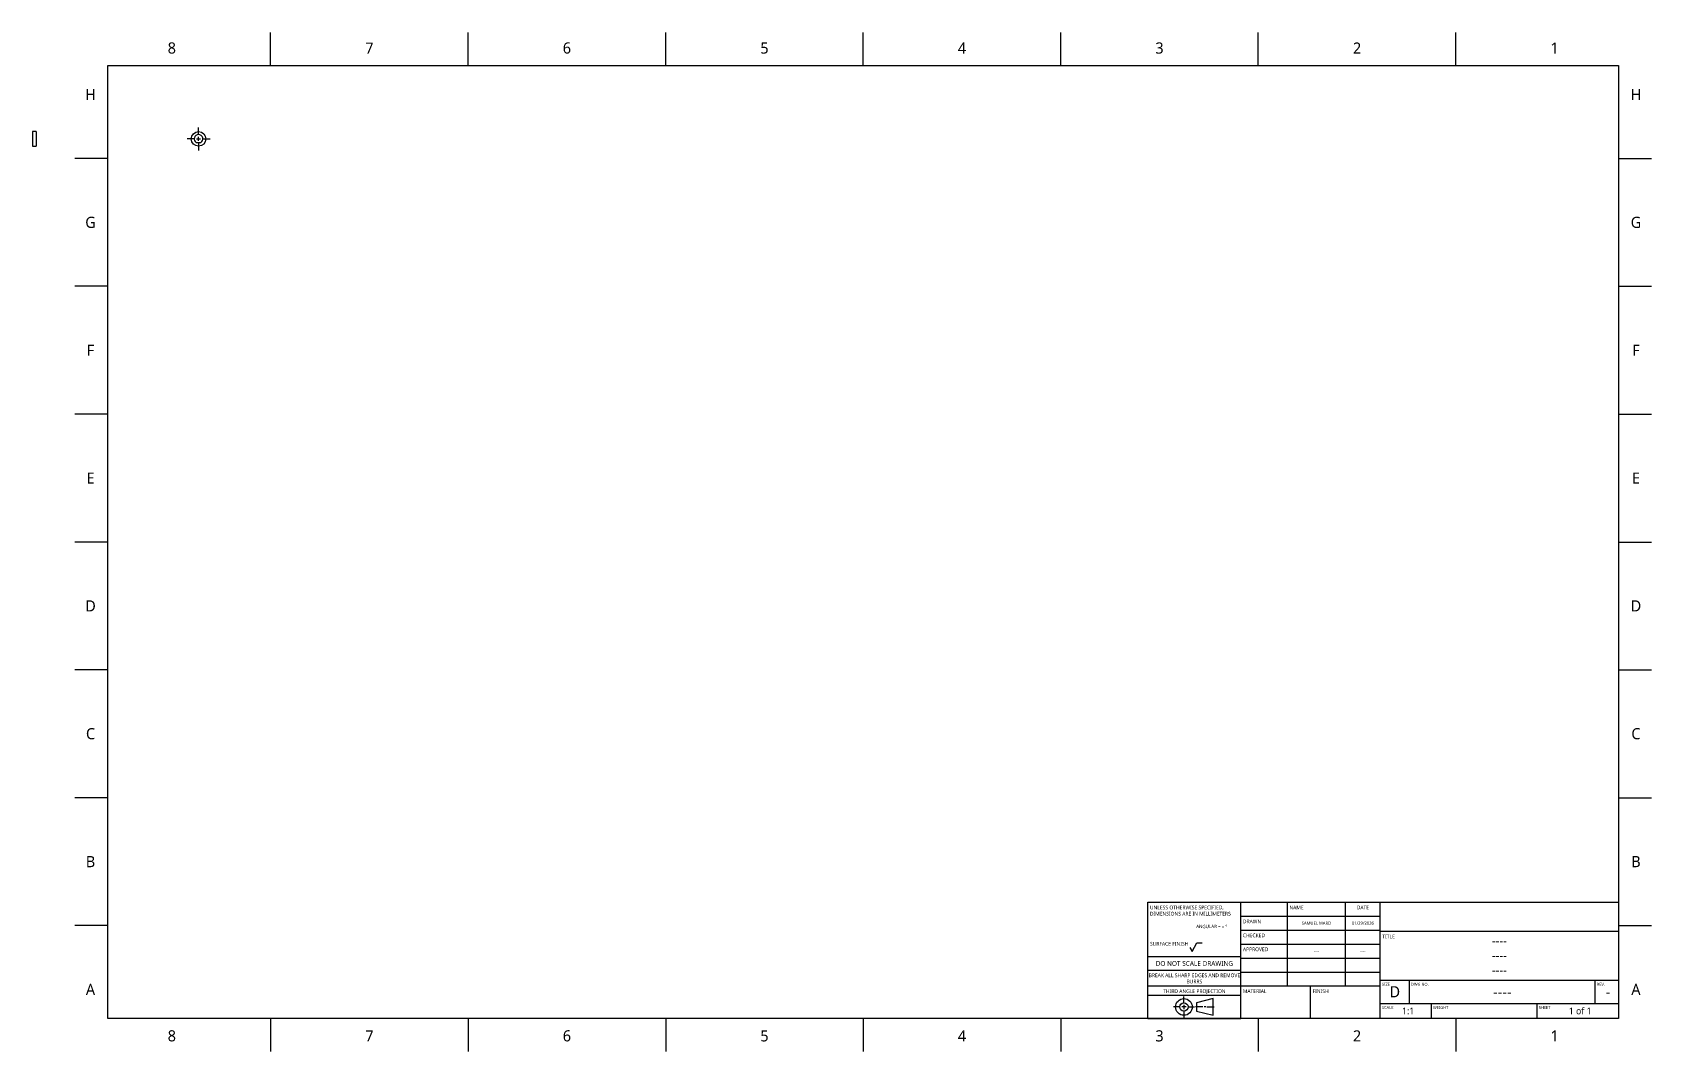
# Model space of a CAD drawing. Extents: x 0.8 to 35.7, y 0 to 22.
import ezdxf

# ---------------------------------------------------------------- set-up
doc = ezdxf.new("R2010")
doc.units = 0
doc.header["$LTSCALE"] = 0.5
doc.header["$MEASUREMENT"] = 0
doc.linetypes.add('CENTER', pattern=[0.72, 0.45, -0.09, 0.09, -0.09])
for name, color, linetype in [('BORDER_FRAME', 7, 'CONTINUOUS'), ('BORDER_ZONES', 7, 'CONTINUOUS'), ('CENTERMARKS', 7, 'CONTINUOUS'), ('TITLE_BLOCK', 7, 'CONTINUOUS'), ('VISIBLE', 7, 'CONTINUOUS')]:
    doc.layers.add(name, color=color, linetype=linetype)
doc.styles.add('ONSHAPE-STANDARD', font='NotoSans-Regular.ttf')
doc.styles.add('ONSHAPE-STANDARD-FIELDS', font='')
doc.styles.get('ONSHAPE-STANDARD-FIELDS').set_extended_font_data('Noto Sans')

msp = doc.modelspace()

# ---------------------------------------------------------------- linework, layer by layer
at = {"layer": 'BORDER_FRAME'}
for p, q in [((2.466, 0.75), (2.466, 21.25)), ((2.466, 21.25), (34.966, 21.25)), ((34.966, 21.25), (34.966, 0.75)), ((34.966, 0.75), (2.466, 0.75))]:
    msp.add_line(p, q, dxfattribs=at)
at = {"layer": 'BORDER_ZONES'}
for p, q in [((5.966, 21.25), (5.966, 21.962)), ((10.216, 21.25), (10.216, 21.962)), ((14.466, 21.25), (14.466, 21.962)), ((18.716, 21.25), (18.716, 21.962)), ((22.966, 21.25), (22.966, 21.962)), ((27.216, 21.25), (27.216, 21.962)), ((31.466, 21.25), (31.466, 21.962)), ((2.466, 19.25), (1.753, 19.25)), ((34.966, 19.25), (35.678, 19.25)), ((2.466, 16.5), (1.753, 16.5)), ((34.966, 16.5), (35.678, 16.5)), ((2.466, 13.75), (1.753, 13.75)), ((34.966, 13.75), (35.678, 13.75)), ((2.466, 11), (1.753, 11)), ((34.966, 11), (35.678, 11)), ((2.466, 8.25), (1.753, 8.25)), ((34.966, 8.25), (35.678, 8.25)), ((2.466, 5.5), (1.753, 5.5)), ((34.966, 5.5), (35.678, 5.5)), ((2.466, 2.75), (1.753, 2.75)), ((34.966, 2.75), (35.678, 2.75)), ((5.966, 0.75), (5.966, 0.037)), ((10.216, 0.75), (10.216, 0.037)), ((14.466, 0.75), (14.466, 0.037)), ((18.716, 0.75), (18.716, 0.037)), ((22.966, 0.75), (22.966, 0.037)), ((27.216, 0.75), (27.216, 0.037)), ((31.466, 0.75), (31.466, 0.037))]:
    msp.add_line(p, q, dxfattribs=at)
at = {"layer": 'CENTERMARKS', "linetype": 'CENTER'}
for p, q in [((4.416, 19.762), (4.416, 19.919)), ((4.326, 19.672), (4.168, 19.672)), ((4.416, 19.582), (4.416, 19.424)), ((4.506, 19.672), (4.663, 19.672))]:
    msp.add_line(p, q, dxfattribs=at)
at = {"layer": 'CENTERMARKS', "linetype": 'CONTINUOUS'}
for p, q in [((4.371, 19.672), (4.461, 19.672)), ((4.416, 19.627), (4.416, 19.717))]:
    msp.add_line(p, q, dxfattribs=at)
at = {"layer": 'TITLE_BLOCK'}
for p, q in [((24.841, 0.75), (24.841, 3.25)), ((24.841, 3.25), (26.841, 3.25)), ((26.841, 0.75), (26.841, 3.25)), ((26.841, 3.25), (29.841, 3.25)), ((27.841, 1.45), (27.841, 3.25)), ((29.091, 1.45), (29.091, 3.25)), ((29.841, 0.75), (29.841, 3.25)), ((29.841, 3.25), (34.966, 3.25)), ((26.841, 2.95), (29.841, 2.95)), ((26.841, 2.65), (29.841, 2.65)), ((29.841, 2.625), (34.966, 2.625)), ((25.741, 2.28), (25.791, 2.193)), ((25.791, 2.193), (25.896, 2.375)), ((25.896, 2.375), (26.006, 2.375)), ((26.841, 2.35), (29.841, 2.35)), ((24.841, 2.08), (26.841, 2.08)), ((24.841, 1.79), (26.841, 1.79)), ((26.841, 2.05), (29.841, 2.05)), ((26.841, 1.75), (29.841, 1.75)), ((24.841, 1.45), (26.841, 1.45)), ((26.841, 1.45), (29.841, 1.45)), ((28.341, 0.75), (28.341, 1.45)), ((29.841, 1.575), (34.966, 1.575)), ((30.466, 1.075), (30.466, 1.575)), ((34.466, 1.075), (34.466, 1.575)), ((24.841, 1.25), (26.841, 1.25)), ((25.616, 1.088), (25.616, 1.223)), ((26.246, 1.178), (25.886, 1.088)), ((25.886, 1.088), (25.886, 0.908)), ((26.246, 0.818), (26.246, 1.178)), ((29.841, 1.075), (34.966, 1.075)), ((30.941, 0.75), (30.941, 1.075)), ((33.216, 0.75), (33.216, 1.075)), ((24.841, 0.75), (26.841, 0.75)), ((25.526, 0.998), (25.391, 0.998)), ((25.661, 0.998), (25.571, 0.998)), ((25.616, 1.043), (25.616, 0.953)), ((25.616, 0.908), (25.616, 0.773)), ((25.706, 0.998), (25.841, 0.998)), ((26.021, 0.998), (25.863, 0.998)), ((25.886, 0.908), (26.246, 0.818)), ((26.084, 0.998), (26.048, 0.998)), ((26.111, 0.998), (26.268, 0.998))]:
    msp.add_line(p, q, dxfattribs=at)
for radius in [0.18, 0.09]:
    msp.add_circle((25.616, 0.998), radius, dxfattribs=at)
at = {"layer": 'VISIBLE'}
for p, q in [((0.919, 19.829), (0.841, 19.829)), ((0.841, 19.829), (0.841, 19.514)), ((0.841, 19.514), (0.919, 19.514)), ((0.919, 19.829), (0.919, 19.514)), ((4.367, 19.592), (4.464, 19.592))]:
    msp.add_line(p, q, dxfattribs=at)
msp.add_circle((4.416, 19.672), 0.157, dxfattribs=at)
msp.add_arc((4.416, 19.672), 0.0935, 301.5009, 238.4991, dxfattribs=at)

# ---------------------------------------------------------------- texts
at = {"layer": 'BORDER_ZONES', "char_height": 0.24, "attachment_point": 5, "style": 'ONSHAPE-STANDARD'}
for s, insert in [('8', (3.841, 21.625)), ('7', (8.091, 21.625)), ('6', (12.341, 21.625)), ('5', (16.591, 21.625)), ('4', (20.841, 21.625)), ('3', (25.091, 21.625)), ('2', (29.341, 21.625)), ('1', (33.591, 21.625)), ('H', (2.091, 20.625)), ('H', (35.341, 20.625)), ('G', (2.091, 17.875)), ('G', (35.341, 17.875)), ('F', (2.091, 15.125)), ('F', (35.341, 15.125)), ('E', (2.091, 12.375)), ('E', (35.341, 12.375)), ('D', (2.091, 9.625)), ('D', (35.341, 9.625)), ('C', (2.091, 6.875)), ('C', (35.341, 6.875)), ('B', (2.091, 4.125)), ('B', (35.341, 4.125)), ('A', (2.091, 1.375)), ('A', (35.341, 1.375)), ('8', (3.841, 0.375)), ('7', (8.091, 0.375)), ('6', (12.341, 0.375)), ('5', (16.591, 0.375)), ('4', (20.841, 0.375)), ('3', (25.091, 0.375)), ('2', (29.341, 0.375)), ('1', (33.591, 0.375))]:
    msp.add_mtext(s, dxfattribs=dict(at, insert=insert))
at = {"layer": 'TITLE_BLOCK'}
for s, insert, char_height, width, attachment_point, style in [('UNLESS OTHERWISE SPECIFIED, DIMENSIONS ARE IN MILLIMETERS', (24.885, 3.178), 0.08, 1.96, 1, 'ONSHAPE-STANDARD'), ('NAME', (27.885, 3.178), 0.08, 1.225, 1, 'ONSHAPE-STANDARD'), ('DATE', (29.466, 3.178), 0.08, 0.735, 2, 'ONSHAPE-STANDARD'), ('DRAWN', (26.885, 2.878), 0.08, 0.98, 1, 'ONSHAPE-STANDARD'), ('SAMUEL MARD', (28.466, 2.8), 0.0672, 1.25, 5, 'ONSHAPE-STANDARD-FIELDS'), ('01/29/2026', (29.466, 2.8), 0.0672, 0.75, 5, 'ONSHAPE-STANDARD-FIELDS'), ('^JANGULAR = ± °^J', (25.88, 2.885), 0.072, 0.98, 1, 'ONSHAPE-STANDARD'), ('CHECKED', (26.885, 2.578), 0.08, 0.98, 1, 'ONSHAPE-STANDARD'), ('TITLE', (29.885, 2.553), 0.08, 0.6125, 1, 'ONSHAPE-STANDARD'), ('SURFACE FINISH', (24.885, 2.398), 0.08, 0.98, 1, 'ONSHAPE-STANDARD'), ('APPROVED', (26.885, 2.278), 0.08, 0.98, 1, 'ONSHAPE-STANDARD'), ('----', (28.466, 2.2), 0.0672, 1.25, 5, 'ONSHAPE-STANDARD-FIELDS'), ('----', (29.466, 2.2), 0.0672, 0.75, 5, 'ONSHAPE-STANDARD-FIELDS'), ('----', (32.403, 2.425), 0.192, 4.625, 5, 'ONSHAPE-STANDARD-FIELDS'), ('----', (32.403, 2.11), 0.192, 4.625, 5, 'ONSHAPE-STANDARD-FIELDS'), ('DO NOT SCALE DRAWING', (25.841, 1.986), 0.104, 1.96, 2, 'ONSHAPE-STANDARD'), ('----', (32.403, 1.795), 0.192, 4.625, 5, 'ONSHAPE-STANDARD-FIELDS'), ('BREAK ALL SHARP EDGES AND REMOVE BURRS', (25.841, 1.718), 0.08, 1.96, 2, 'ONSHAPE-STANDARD'), ('SIZE', (29.876, 1.517), 0.064, 0.6125, 1, 'ONSHAPE-STANDARD'), ('D', (30.153, 1.325), 0.24, 0.625, 5, 'ONSHAPE-STANDARD-FIELDS'), ('DWG NO.', (30.501, 1.517), 0.064, 3.92, 1, 'ONSHAPE-STANDARD'), ('REV.', (34.501, 1.517), 0.064, 0.49, 1, 'ONSHAPE-STANDARD'), ('THIRD ANGLE PROJECTION', (25.841, 1.378), 0.08, 1.96, 2, 'ONSHAPE-STANDARD'), ('MATERIAL', (26.885, 1.378), 0.08, 1.47, 1, 'ONSHAPE-STANDARD'), ('FINISH', (28.385, 1.378), 0.08, 1.47, 1, 'ONSHAPE-STANDARD'), ('----', (32.466, 1.325), 0.24, 4, 5, 'ONSHAPE-STANDARD-FIELDS'), ('-', (34.741, 1.325), 0.24, 0.45, 5, 'ONSHAPE-STANDARD-FIELDS'), ('SCALE', (29.876, 1.017), 0.064, 1.078, 1, 'ONSHAPE-STANDARD'), ('1:1', (30.441, 0.912), 0.144, 1, 5, 'ONSHAPE-STANDARD-FIELDS'), ('WEIGHT', (30.976, 1.017), 0.064, 2.2295, 1, 'ONSHAPE-STANDARD'), ('SHEET', (33.251, 1.017), 0.064, 1.715, 1, 'ONSHAPE-STANDARD'), ('1 of 1', (34.141, 0.912), 0.144, 1.65, 5, 'ONSHAPE-STANDARD-FIELDS')]:
    msp.add_mtext(s, dxfattribs=dict(at, insert=insert, char_height=char_height, width=width, attachment_point=attachment_point, style=style))

doc.saveas('drawing.dxf')
